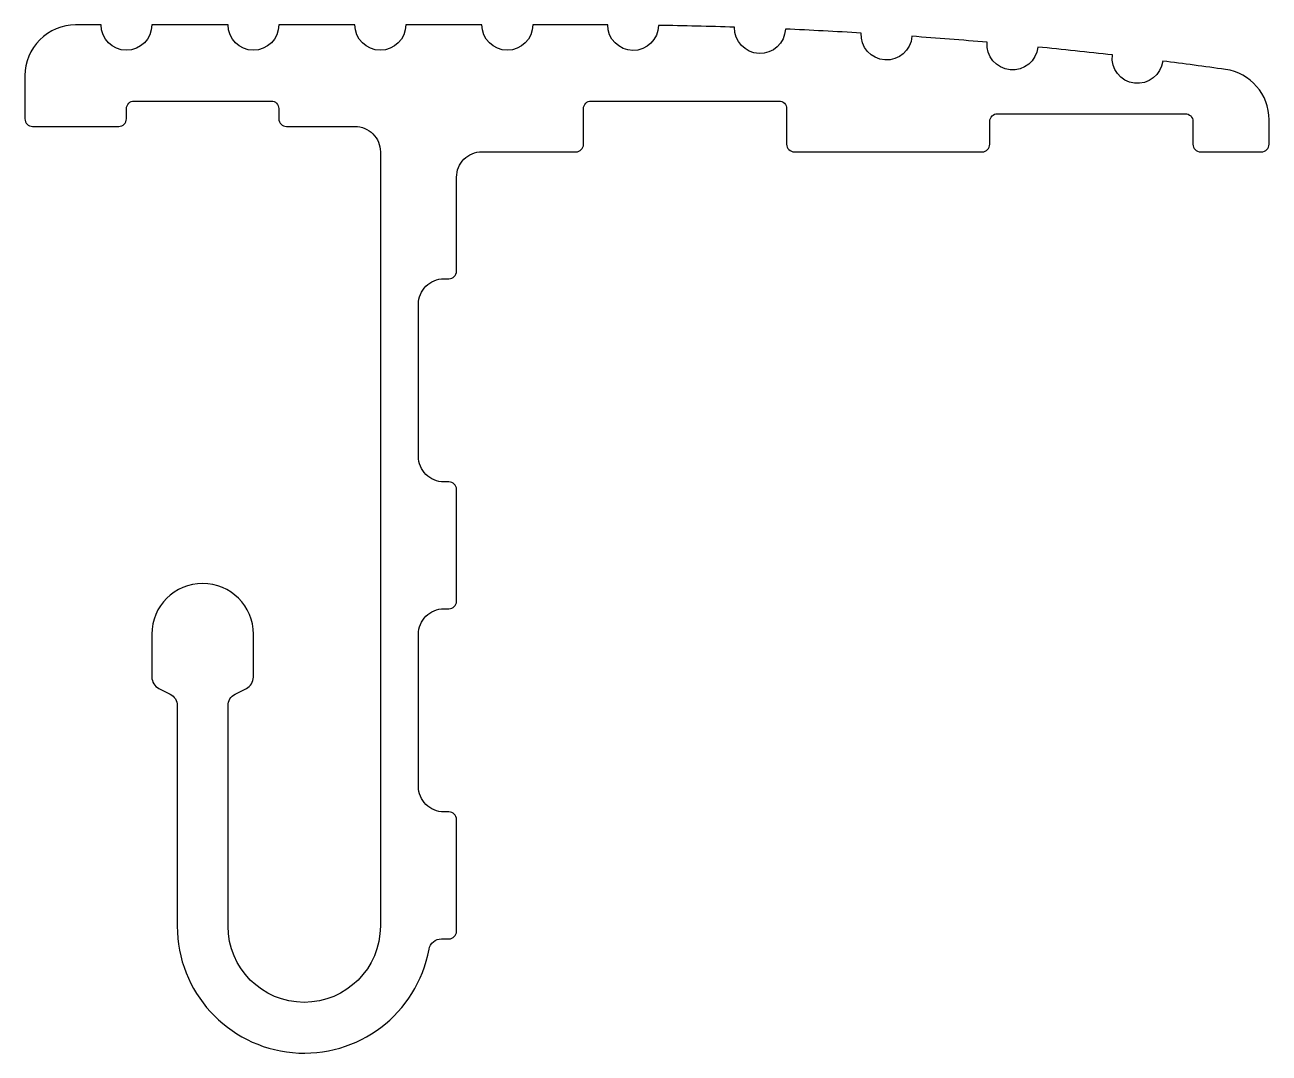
# Model space of a CAD drawing. Extents: x 148 to 197, y 206 to 246.5.
import ezdxf

# ---------------------------------------------------------------- set-up
doc = ezdxf.new("R2010")
doc.units = 0
doc.layers.add('ANA', color=220, linetype='CONTINUOUS')

msp = doc.modelspace()

# ---------------------------------------------------------------- linework, layer by layer
at = {"layer": 'ANA'}
msp.add_lwpolyline([(157.017, 222.507, 1), (153.017, 222.507), (153.017, 220.816, 0.284079), (153.294, 220.369), (153.741, 220.145, -0.284079), (154.017, 219.698), (154.017, 211.007, 0.91252), (163.934, 210.098, -0.361621), (164.425, 210.507), (164.717, 210.507, 0.414214), (165.017, 210.807), (165.017, 215.207, 0.414214), (164.717, 215.507), (164.517, 215.507, -0.414214), (163.517, 216.507), (163.517, 222.507, -0.414214), (164.517, 223.507), (164.717, 223.507, 0.414214), (165.017, 223.807), (165.017, 228.207, 0.414214), (164.717, 228.507), (164.517, 228.507, -0.414214), (163.517, 229.507), (163.517, 235.507, -0.414214), (164.517, 236.507), (164.717, 236.507, 0.414214), (165.017, 236.807), (165.017, 240.507, -0.414214), (166.017, 241.507), (169.717, 241.507, 0.414214), (170.017, 241.807), (170.017, 243.207, -0.414214), (170.317, 243.507), (177.717, 243.507, -0.414214), (178.017, 243.207), (178.017, 241.807, 0.414214), (178.317, 241.507), (185.717, 241.507, 0.414214), (186.017, 241.807), (186.017, 242.707, -0.414214), (186.317, 243.007), (193.717, 243.007, -0.414214), (194.017, 242.707), (194.017, 241.807, 0.414214), (194.317, 241.507), (196.717, 241.507, 0.414214), (197.017, 241.807), (197.017, 242.771, 0.373841), (195.296, 244.751, 0.003457), (192.829, 245.081, -0.997226), (190.843, 245.321, 0.004101), (187.907, 245.635, -0.997226), (185.916, 245.821, 0.004133), (182.95, 246.056, -0.997226), (180.954, 246.186, 0.004154), (177.967, 246.34, -0.997226), (175.968, 246.415, 0.004165), (172.97, 246.486, -0.998012), (170.971, 246.507), (168.017, 246.507, -1), (166.017, 246.507), (163.017, 246.507, -1), (161.017, 246.507), (158.017, 246.507, -1), (156.017, 246.507), (153.017, 246.507, -1), (151.017, 246.507), (150.017, 246.507, 0.414214), (148.017, 244.507), (148.017, 242.807, 0.414214), (148.317, 242.507), (151.717, 242.507, 0.414214), (152.017, 242.807), (152.017, 243.207, -0.414214), (152.317, 243.507), (157.717, 243.507, -0.414214), (158.017, 243.207), (158.017, 242.807, 0.414214), (158.317, 242.507), (161.017, 242.507, -0.414214), (162.017, 241.507), (162.017, 211.007, -1), (156.017, 211.007), (156.017, 219.698, -0.284079), (156.294, 220.145), (156.741, 220.369, 0.284079), (157.017, 220.816)], format="xyb", close=True, dxfattribs=at)

doc.saveas('drawing.dxf')
